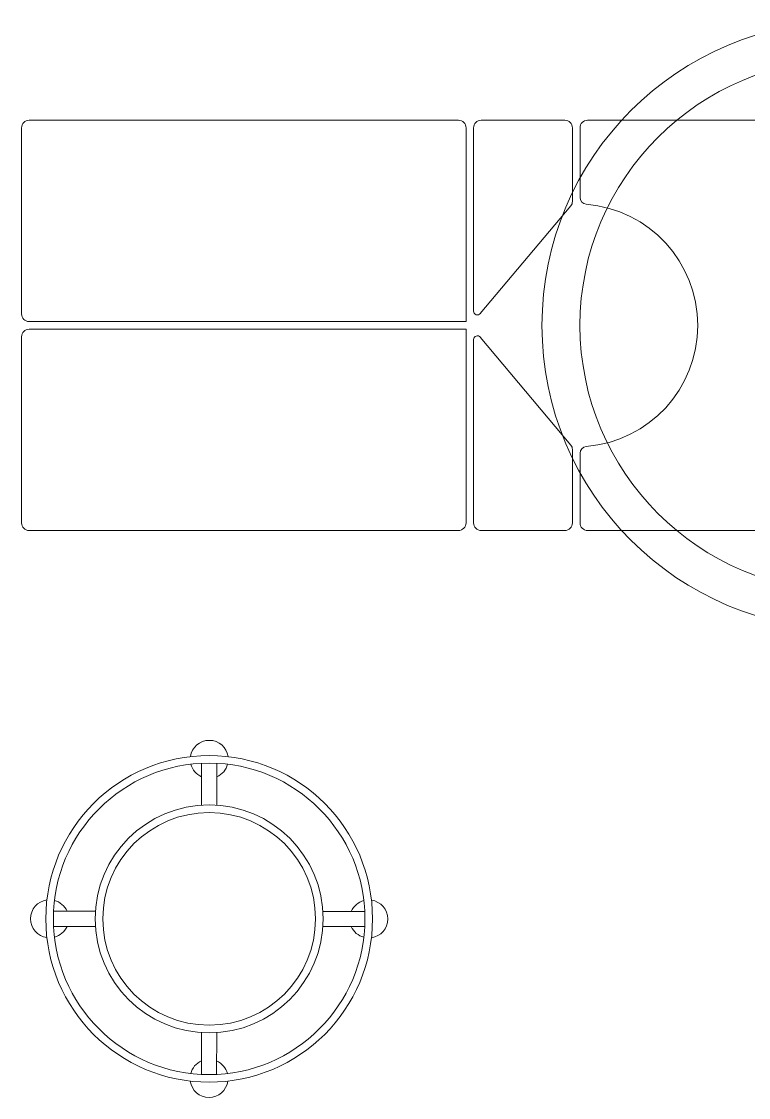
# Model space of a CAD drawing. Header units: millimetres. Extents: x 26027 to 581921, y 7230 to 233891.
# Drawn here: x 511924 to 512881, y 194952 to 196369 of the extents above; entities that cross this region are included whole.
import ezdxf

# ---------------------------------------------------------------- set-up
doc = ezdxf.new("R2010")
doc.units = ezdxf.units.MM
doc.header["$LTSCALE"] = 5
doc.layers.get('0').update_dxf_attribs({"color": 252})
doc.layers.add('Medical Equipment and Furniture', color=252, linetype='Continuous', lineweight=0)

# ---------------------------------------------------------------- blocks, each defined once
blk = doc.blocks.new('OR Table')
at = {"layer": 'Medical Equipment and Furniture'}
for p, q in [((-782143.7, -309922.5), (-782388.7, -309922.5)), ((-781868.7, -309922.5), (-782113.7, -309922.5)), ((-782398.7, -309932.5), (-782398.7, -310497.5)), ((-782133.7, -309932.5), (-782133.7, -310507.5)), ((-782123.7, -309932.5), (-782123.7, -310507.5)), ((-781858.7, -310497.5), (-781858.7, -309932.5)), ((-782388.7, -310507.5), (-782133.7, -310507.5)), ((-782388.7, -310517.5), (-782147.5, -310517.5)), ((-782123.7, -310507.5), (-781868.7, -310507.5)), ((-782110, -310517.5), (-781868.7, -310517.5)), ((-782398.7, -310527.5), (-782398.7, -310637.5)), ((-782286.2, -310645.4), (-782144.2, -310526.3)), ((-782113.2, -310526.3), (-781971.2, -310645.4)), ((-781858.7, -310637.5), (-781858.7, -310527.5)), ((-782388.7, -310647.5), (-782292, -310647.5)), ((-782388.7, -310657.5), (-782297.1, -310657.5)), ((-781965.4, -310647.5), (-781868.7, -310647.5)), ((-781960.3, -310657.5), (-781868.7, -310657.5)), ((-782398.7, -310667.5), (-782398.7, -310987.5)), ((-781858.7, -310987.5), (-781858.7, -310667.5)), ((-782388.7, -310997.5), (-781868.7, -310997.5)), ((-782388.7, -311007.5), (-781868.7, -311007.5)), ((-782398.7, -311017.5), (-782398.7, -311247.5)), ((-781858.7, -311247.5), (-781858.7, -311017.5)), ((-782388.7, -311257.5), (-781868.7, -311257.5)), ((-782388.7, -311267.5), (-781868.7, -311267.5)), ((-782398.7, -311277.5), (-782398.7, -311647.5)), ((-781858.7, -311647.5), (-781858.7, -311277.5)), ((-782388.7, -311657.5), (-781868.7, -311657.5)), ((-782398.7, -311677.5), (-782398.7, -311912.5)), ((-782388.7, -311667.5), (-781868.7, -311667.5)), ((-781858.7, -311912.5), (-781858.7, -311677.5)), ((-782388.7, -311922.5), (-781868.7, -311922.5))]:
    blk.add_line(p, q, dxfattribs=at)
for centre, radius, start, end in [((-782388.7, -309932.5), 10, 90.001, 180.001), ((-782143.7, -309932.5), 10, 0.001, 90.001), ((-782113.7, -309932.5), 10, 90.001, 180.001), ((-781868.7, -309932.5), 10, 0.001, 90.001), ((-782388.7, -310497.5), 10, 180.001, 270.001), ((-781868.7, -310497.5), 10, 270.001, 0.001), ((-782388.7, -310527.5), 10, 90.001, 180.001), ((-782147.5, -310522.5), 5, 309.9879, 90.001), ((-782110, -310522.5), 5, 90.001, 230.0141), ((-781868.7, -310527.5), 10, 0.001, 90.001), ((-782388.7, -310637.5), 10, 180.001, 270.001), ((-782292, -310638.5), 9, 270.001, 309.9879), ((-781965.4, -310638.5), 9, 230.0141, 270.001), ((-781868.7, -310637.5), 10, 270.001, 0.001), ((-782388.7, -310667.5), 10, 90.001, 180.001), ((-782297.1, -310666.5), 9, 4.7528, 90.001), ((-781960.3, -310666.5), 9, 90.001, 175.2492), ((-781868.7, -310667.5), 10, 0.001, 90.001), ((-782128.7, -310652.5), 160, 184.7528, 355.2492), ((-782388.7, -310987.5), 10, 180.001, 270.001), ((-781868.7, -310987.5), 10, 270.001, 0.001), ((-782388.7, -311017.5), 10, 90.001, 180.001), ((-781868.7, -311017.5), 10, 0.001, 90.001), ((-782388.7, -311247.5), 10, 180.001, 270.001), ((-781868.7, -311247.5), 10, 270.001, 0.001), ((-782388.7, -311277.5), 10, 90.001, 180.001), ((-781868.7, -311277.5), 10, 0.001, 90.001), ((-782388.7, -311647.5), 10, 180.001, 270.001), ((-781868.7, -311647.5), 10, 270.001, 0.001), ((-782388.7, -311677.5), 10, 90.001, 180.001), ((-781868.7, -311677.5), 10, 0.001, 90.001), ((-782388.7, -311912.5), 10, 180.001, 270.001), ((-781868.7, -311912.5), 10, 270.001, 0.001)]:
    blk.add_arc(centre, radius, start, end, dxfattribs=at)
blk = doc.blocks.new('HF14427-P')
at = {"color": 0}
for p, q in [((-0.01, 0.4148), (-0.01, 0.3597)), ((0.01, 0.4148), (0.01, 0.3597)), ((-0.2048, 0.22), (-0.1497, 0.22)), ((0.1497, 0.22), (0.2048, 0.22)), ((-0.2048, 0.2), (-0.1497, 0.2)), ((0.1497, 0.2), (0.2048, 0.2)), ((-0.01, 0.0603), (-0.01, 0.0052)), ((0.01, 0.0603), (0.01, 0.0052))]:
    blk.add_line(p, q, dxfattribs=at)
at = {"color": 0, "linetype": 'Continuous'}
for points in [[(-0.1497, 0.2), (-0.1497, 0.2), (-0.1497, 0.2), (-0.1497, 0.2), (-0.1497, 0.2), (-0.1497, 0.2), (-0.1497, 0.2), (-0.1497, 0.2), (-0.1497, 0.2), (-0.1497, 0.2), (-0.1497, 0.2), (-0.1497, 0.2), (-0.1497, 0.2), (-0.1497, 0.2), (-0.1497, 0.2), (-0.1497, 0.2), (-0.1497, 0.2), (-0.1497, 0.2), (-0.1497, 0.2), (-0.1497, 0.2), (-0.1497, 0.2), (-0.1497, 0.2), (-0.1497, 0.2), (-0.1497, 0.2), (-0.1497, 0.2), (-0.1497, 0.2), (-0.1497, 0.2), (-0.1497, 0.2), (-0.1497, 0.2), (-0.1497, 0.2), (-0.1497, 0.2), (-0.1497, 0.2), (-0.1497, 0.2), (-0.1497, 0.2), (-0.1497, 0.2), (-0.1497, 0.2), (-0.1497, 0.2), (-0.1497, 0.2), (-0.1497, 0.2), (-0.1497, 0.2), (-0.1497, 0.2), (-0.1497, 0.2), (-0.1497, 0.2), (-0.1497, 0.2), (-0.1497, 0.2), (-0.1497, 0.2), (-0.1497, 0.2), (-0.1497, 0.2), (-0.1497, 0.2), (-0.1497, 0.2), (-0.1497, 0.2), (-0.1497, 0.2), (-0.1497, 0.2), (-0.1497, 0.2), (-0.1497, 0.2), (-0.1497, 0.2), (-0.1497, 0.2), (-0.1497, 0.2), (-0.1497, 0.2), (-0.1497, 0.2), (-0.1497, 0.2), (-0.1497, 0.2), (-0.1497, 0.2), (-0.1497, 0.2), (-0.1497, 0.2), (-0.1497, 0.2), (-0.1497, 0.2), (-0.1497, 0.2), (-0.1497, 0.2), (-0.1497, 0.2), (-0.1497, 0.2), (-0.1497, 0.2), (-0.1497, 0.2), (-0.1497, 0.2), (-0.1497, 0.2), (-0.1497, 0.2), (-0.1497, 0.2), (-0.1497, 0.2), (-0.1497, 0.2), (-0.1497, 0.2), (-0.1497, 0.2), (-0.1497, 0.2), (-0.1497, 0.2), (-0.1497, 0.2), (-0.1497, 0.2), (-0.1497, 0.2), (-0.1497, 0.2), (-0.1497, 0.2), (-0.1497, 0.2), (-0.1497, 0.2), (-0.1497, 0.2), (-0.1497, 0.2), (-0.1497, 0.2), (-0.1497, 0.2), (-0.1497, 0.2), (-0.1497, 0.2), (-0.1497, 0.2), (-0.1497, 0.2), (-0.1497, 0.2), (-0.1497, 0.2), (-0.1497, 0.2), (-0.1497, 0.2), (-0.1497, 0.2), (-0.1497, 0.2), (-0.1497, 0.2), (-0.1497, 0.2), (-0.1497, 0.2), (-0.1497, 0.2), (-0.1497, 0.2), (-0.1497, 0.2), (-0.1497, 0.2), (-0.1497, 0.2), (-0.1497, 0.2), (-0.1497, 0.2), (-0.1497, 0.2), (-0.1497, 0.2), (-0.1497, 0.2), (-0.1497, 0.2), (-0.1497, 0.2), (-0.1497, 0.2), (-0.1497, 0.2), (-0.1497, 0.2), (-0.1497, 0.2), (-0.1497, 0.2), (-0.1497, 0.2), (-0.1497, 0.2), (-0.1497, 0.2), (-0.1497, 0.2), (-0.1497, 0.2), (-0.1497, 0.2), (-0.1497, 0.2), (-0.1497, 0.2), (-0.1497, 0.2), (-0.1497, 0.2), (-0.1497, 0.2), (-0.1497, 0.2), (-0.1497, 0.2), (-0.1497, 0.2), (-0.1497, 0.2), (-0.1497, 0.2), (-0.1497, 0.2), (-0.1497, 0.2), (-0.1497, 0.2), (-0.1497, 0.2), (-0.1497, 0.2), (-0.1497, 0.2), (-0.1497, 0.2), (-0.1497, 0.2), (-0.1497, 0.2), (-0.1497, 0.2), (-0.1497, 0.2), (-0.1497, 0.2), (-0.1497, 0.2), (-0.1497, 0.2), (-0.1497, 0.2), (-0.1497, 0.2), (-0.1497, 0.2), (-0.1497, 0.2), (-0.1497, 0.2), (-0.1497, 0.2), (-0.1497, 0.2), (-0.1497, 0.2), (-0.1497, 0.2), (-0.1497, 0.2), (-0.1497, 0.2), (-0.1497, 0.2), (-0.1497, 0.2), (-0.1497, 0.2), (-0.1497, 0.2), (-0.1497, 0.2), (-0.1497, 0.2), (-0.1497, 0.2), (-0.1497, 0.2), (-0.1497, 0.2), (-0.1497, 0.2), (-0.1497, 0.2), (-0.1497, 0.2), (-0.1497, 0.2), (-0.1497, 0.2), (-0.1497, 0.2), (-0.1497, 0.2), (-0.1497, 0.2), (-0.1497, 0.2), (-0.1497, 0.2), (-0.1497, 0.2), (-0.1497, 0.2), (-0.1497, 0.2), (-0.1497, 0.2), (-0.1497, 0.2), (-0.1497, 0.2), (-0.1497, 0.2), (-0.1497, 0.2), (-0.1497, 0.2), (-0.1497, 0.2), (-0.1497, 0.2), (-0.1497, 0.2), (-0.1497, 0.2), (-0.1497, 0.2), (-0.1497, 0.2), (-0.1497, 0.2), (-0.1497, 0.2), (-0.1497, 0.2), (-0.1497, 0.2), (-0.1497, 0.2), (-0.1497, 0.2), (-0.1497, 0.2), (-0.1497, 0.2), (-0.1497, 0.2), (-0.1497, 0.2), (-0.1497, 0.2), (-0.1497, 0.2), (-0.1497, 0.2), (-0.1497, 0.2), (-0.1497, 0.2), (-0.1497, 0.2), (-0.1497, 0.2), (-0.1497, 0.2), (-0.1497, 0.2), (-0.1497, 0.2)], [(-0.1497, 0.2), (-0.1497, 0.2), (-0.1497, 0.2), (-0.1497, 0.2), (-0.1497, 0.2), (-0.1497, 0.2), (-0.1497, 0.2), (-0.1497, 0.2), (-0.1497, 0.2), (-0.1497, 0.2), (-0.1497, 0.2), (-0.1497, 0.2), (-0.1497, 0.2), (-0.1497, 0.2), (-0.1497, 0.2), (-0.1497, 0.2), (-0.1497, 0.2), (-0.1497, 0.2), (-0.1497, 0.2), (-0.1497, 0.2), (-0.1497, 0.2), (-0.1497, 0.2), (-0.1497, 0.2), (-0.1497, 0.2), (-0.1497, 0.2), (-0.1497, 0.2), (-0.1497, 0.2), (-0.1497, 0.2), (-0.1497, 0.2), (-0.1497, 0.2), (-0.1497, 0.2), (-0.1497, 0.2), (-0.1497, 0.2), (-0.1497, 0.2), (-0.1497, 0.2), (-0.1497, 0.2), (-0.1497, 0.2), (-0.1497, 0.2), (-0.1497, 0.2), (-0.1497, 0.2), (-0.1497, 0.2), (-0.1497, 0.2), (-0.1497, 0.2), (-0.1497, 0.2), (-0.1497, 0.2), (-0.1497, 0.2), (-0.1497, 0.2), (-0.1497, 0.2), (-0.1497, 0.2), (-0.1497, 0.2), (-0.1497, 0.2), (-0.1497, 0.2), (-0.1497, 0.2), (-0.1497, 0.2), (-0.1497, 0.2), (-0.1497, 0.2), (-0.1497, 0.2), (-0.1497, 0.2), (-0.1497, 0.2), (-0.1497, 0.2), (-0.1497, 0.2), (-0.1497, 0.2), (-0.1497, 0.2), (-0.1497, 0.2), (-0.1497, 0.2), (-0.1497, 0.2), (-0.1497, 0.2), (-0.1497, 0.2), (-0.1497, 0.2), (-0.1497, 0.2), (-0.1497, 0.2), (-0.1497, 0.2), (-0.1497, 0.2), (-0.1497, 0.2), (-0.1497, 0.2), (-0.1497, 0.2), (-0.1497, 0.2), (-0.1497, 0.2), (-0.1497, 0.2), (-0.1497, 0.2), (-0.1497, 0.2), (-0.1497, 0.2), (-0.1497, 0.2), (-0.1497, 0.2), (-0.1497, 0.2), (-0.1497, 0.2), (-0.1497, 0.2), (-0.1497, 0.2), (-0.1497, 0.2), (-0.1497, 0.2), (-0.1497, 0.2), (-0.1497, 0.2), (-0.1497, 0.2), (-0.1497, 0.2), (-0.1497, 0.2), (-0.1497, 0.2), (-0.1497, 0.2), (-0.1497, 0.2), (-0.1497, 0.2), (-0.1497, 0.2), (-0.1497, 0.2), (-0.1497, 0.2), (-0.1497, 0.2), (-0.1497, 0.2), (-0.1497, 0.2), (-0.1497, 0.2), (-0.1497, 0.2), (-0.1497, 0.2), (-0.1497, 0.2), (-0.1497, 0.2), (-0.1497, 0.2), (-0.1497, 0.2), (-0.1497, 0.2), (-0.1497, 0.2), (-0.1497, 0.2), (-0.1497, 0.2), (-0.1497, 0.2), (-0.1497, 0.2), (-0.1497, 0.2), (-0.1497, 0.2), (-0.1497, 0.2), (-0.1497, 0.2), (-0.1497, 0.2), (-0.1497, 0.2), (-0.1497, 0.2), (-0.1497, 0.2), (-0.1497, 0.2), (-0.1497, 0.2), (-0.1497, 0.2), (-0.1497, 0.2), (-0.1497, 0.2), (-0.1497, 0.2), (-0.1497, 0.2), (-0.1497, 0.2), (-0.1497, 0.2), (-0.1497, 0.2), (-0.1497, 0.2), (-0.1497, 0.2), (-0.1497, 0.2), (-0.1497, 0.2), (-0.1497, 0.2), (-0.1497, 0.2), (-0.1497, 0.2), (-0.1497, 0.2), (-0.1497, 0.2), (-0.1497, 0.2), (-0.1497, 0.2), (-0.1497, 0.2), (-0.1497, 0.2), (-0.1497, 0.2), (-0.1497, 0.2), (-0.1497, 0.2), (-0.1497, 0.2), (-0.1497, 0.2), (-0.1497, 0.2), (-0.1497, 0.2), (-0.1497, 0.2), (-0.1497, 0.2), (-0.1497, 0.2), (-0.1497, 0.2), (-0.1497, 0.2), (-0.1497, 0.2), (-0.1497, 0.2), (-0.1497, 0.2), (-0.1497, 0.2), (-0.1497, 0.2), (-0.1497, 0.2), (-0.1497, 0.2), (-0.1497, 0.2), (-0.1497, 0.2), (-0.1497, 0.2), (-0.1497, 0.2), (-0.1497, 0.2), (-0.1497, 0.2), (-0.1497, 0.2), (-0.1497, 0.2), (-0.1497, 0.2), (-0.1497, 0.2), (-0.1497, 0.2), (-0.1497, 0.2), (-0.1497, 0.2), (-0.1497, 0.2), (-0.1497, 0.2), (-0.1497, 0.2), (-0.1497, 0.2), (-0.1497, 0.2), (-0.1497, 0.2), (-0.1497, 0.2), (-0.1497, 0.2), (-0.1497, 0.2), (-0.1497, 0.2), (-0.1497, 0.2), (-0.1497, 0.2), (-0.1497, 0.2), (-0.1497, 0.2), (-0.1497, 0.2), (-0.1497, 0.2), (-0.1497, 0.2), (-0.1497, 0.2), (-0.1497, 0.2), (-0.1497, 0.2), (-0.1497, 0.2), (-0.1497, 0.2), (-0.1497, 0.2), (-0.1497, 0.2), (-0.1497, 0.2), (-0.1497, 0.2), (-0.1497, 0.2), (-0.1497, 0.2), (-0.1497, 0.2), (-0.1497, 0.2), (-0.1497, 0.2), (-0.1497, 0.2), (-0.1497, 0.2)], [(-0.1497, 0.2), (-0.1497, 0.2), (-0.1497, 0.2), (-0.1497, 0.2), (-0.1497, 0.2), (-0.1497, 0.2), (-0.1497, 0.2), (-0.1497, 0.2), (-0.1497, 0.2), (-0.1497, 0.2), (-0.1497, 0.2), (-0.1497, 0.2), (-0.1497, 0.2), (-0.1497, 0.2), (-0.1497, 0.2), (-0.1497, 0.2), (-0.1497, 0.2), (-0.1497, 0.2), (-0.1497, 0.2), (-0.1497, 0.2), (-0.1497, 0.2), (-0.1497, 0.2), (-0.1497, 0.2), (-0.1497, 0.2), (-0.1497, 0.2), (-0.1497, 0.2), (-0.1497, 0.2), (-0.1497, 0.2), (-0.1497, 0.2), (-0.1497, 0.2), (-0.1497, 0.2), (-0.1497, 0.2), (-0.1497, 0.2), (-0.1497, 0.2), (-0.1497, 0.2), (-0.1497, 0.2), (-0.1497, 0.2), (-0.1497, 0.2), (-0.1497, 0.2), (-0.1497, 0.2), (-0.1497, 0.2), (-0.1497, 0.2), (-0.1497, 0.2), (-0.1497, 0.2), (-0.1497, 0.2), (-0.1497, 0.2), (-0.1497, 0.2), (-0.1497, 0.2), (-0.1497, 0.2), (-0.1497, 0.2), (-0.1497, 0.2), (-0.1497, 0.2), (-0.1497, 0.2), (-0.1497, 0.2), (-0.1497, 0.2), (-0.1497, 0.2), (-0.1497, 0.2), (-0.1497, 0.2), (-0.1497, 0.2), (-0.1497, 0.2), (-0.1497, 0.2), (-0.1497, 0.2), (-0.1497, 0.2), (-0.1497, 0.2), (-0.1497, 0.2), (-0.1497, 0.2), (-0.1497, 0.2), (-0.1497, 0.2), (-0.1497, 0.2), (-0.1497, 0.2), (-0.1497, 0.2), (-0.1497, 0.2), (-0.1497, 0.2), (-0.1497, 0.2), (-0.1497, 0.2), (-0.1497, 0.2), (-0.1497, 0.2), (-0.1497, 0.2), (-0.1497, 0.2), (-0.1497, 0.2), (-0.1497, 0.2), (-0.1497, 0.2), (-0.1497, 0.2), (-0.1497, 0.2), (-0.1497, 0.2), (-0.1497, 0.2), (-0.1497, 0.2), (-0.1497, 0.2), (-0.1497, 0.2), (-0.1497, 0.2), (-0.1497, 0.2), (-0.1497, 0.2), (-0.1497, 0.2), (-0.1497, 0.2), (-0.1497, 0.2), (-0.1497, 0.2), (-0.1497, 0.2), (-0.1497, 0.2), (-0.1497, 0.2), (-0.1497, 0.2), (-0.1497, 0.2), (-0.1497, 0.2), (-0.1497, 0.2), (-0.1497, 0.2), (-0.1497, 0.2), (-0.1497, 0.2), (-0.1497, 0.2), (-0.1497, 0.2), (-0.1497, 0.2), (-0.1497, 0.2), (-0.1497, 0.2), (-0.1497, 0.2), (-0.1497, 0.2), (-0.1497, 0.2), (-0.1497, 0.2), (-0.1497, 0.2), (-0.1497, 0.2), (-0.1497, 0.2), (-0.1497, 0.2), (-0.1497, 0.2), (-0.1497, 0.2), (-0.1497, 0.2), (-0.1497, 0.2), (-0.1497, 0.2), (-0.1497, 0.2), (-0.1497, 0.2), (-0.1497, 0.2), (-0.1497, 0.2), (-0.1497, 0.2), (-0.1497, 0.2), (-0.1497, 0.2), (-0.1497, 0.2), (-0.1497, 0.2), (-0.1497, 0.2), (-0.1497, 0.2), (-0.1497, 0.2), (-0.1497, 0.2), (-0.1497, 0.2), (-0.1497, 0.2), (-0.1497, 0.2), (-0.1497, 0.2), (-0.1497, 0.2), (-0.1497, 0.2), (-0.1497, 0.2), (-0.1497, 0.2), (-0.1497, 0.2), (-0.1497, 0.2), (-0.1497, 0.2), (-0.1497, 0.2), (-0.1497, 0.2), (-0.1497, 0.2), (-0.1497, 0.2), (-0.1497, 0.2), (-0.1497, 0.2), (-0.1497, 0.2), (-0.1497, 0.2), (-0.1497, 0.2), (-0.1497, 0.2), (-0.1497, 0.2), (-0.1497, 0.2), (-0.1497, 0.2), (-0.1497, 0.2), (-0.1497, 0.2), (-0.1497, 0.2), (-0.1497, 0.2), (-0.1497, 0.2), (-0.1497, 0.2), (-0.1497, 0.2), (-0.1497, 0.2), (-0.1497, 0.2), (-0.1497, 0.2), (-0.1497, 0.2), (-0.1497, 0.2), (-0.1497, 0.2), (-0.1497, 0.2), (-0.1497, 0.2), (-0.1497, 0.2), (-0.1497, 0.2), (-0.1497, 0.2), (-0.1497, 0.2), (-0.1497, 0.2), (-0.1497, 0.2), (-0.1497, 0.2), (-0.1497, 0.2), (-0.1497, 0.2), (-0.1497, 0.2), (-0.1497, 0.2), (-0.1497, 0.2), (-0.1497, 0.2), (-0.1497, 0.2), (-0.1497, 0.2), (-0.1497, 0.2), (-0.1497, 0.2), (-0.1497, 0.2), (-0.1497, 0.2), (-0.1497, 0.2), (-0.1497, 0.2), (-0.1497, 0.2), (-0.1497, 0.2), (-0.1497, 0.2), (-0.1497, 0.2), (-0.1497, 0.2), (-0.1497, 0.2), (-0.1497, 0.2), (-0.1497, 0.2), (-0.1497, 0.2), (-0.1497, 0.2), (-0.1497, 0.2), (-0.1497, 0.2), (-0.1497, 0.2), (-0.1497, 0.2), (-0.1497, 0.2), (-0.1497, 0.2), (-0.1497, 0.2), (-0.1497, 0.2), (-0.1497, 0.2), (-0.1497, 0.2), (-0.1497, 0.2), (-0.1497, 0.2), (-0.1497, 0.2), (-0.1497, 0.2), (-0.1497, 0.2), (-0.1497, 0.2), (-0.1497, 0.2), (-0.1497, 0.2), (-0.1497, 0.2), (-0.1497, 0.2), (-0.1497, 0.2), (-0.1497, 0.2), (-0.1497, 0.2), (-0.1497, 0.2), (-0.1497, 0.2), (-0.1497, 0.2), (-0.1497, 0.2), (-0.1497, 0.2), (-0.1497, 0.2), (-0.1497, 0.2), (-0.1497, 0.2), (-0.1497, 0.2), (-0.1497, 0.2), (-0.1497, 0.2), (-0.1497, 0.2), (-0.1497, 0.2), (-0.1497, 0.2), (-0.1497, 0.2), (-0.1497, 0.2), (-0.1497, 0.2), (-0.1497, 0.2), (-0.1497, 0.2), (-0.1497, 0.2), (-0.1497, 0.2), (-0.1497, 0.2), (-0.1497, 0.2), (-0.1497, 0.2), (-0.1497, 0.2), (-0.1497, 0.2), (-0.1497, 0.2), (-0.1497, 0.2), (-0.1497, 0.2), (-0.1497, 0.2), (-0.1497, 0.2), (-0.1497, 0.2), (-0.1497, 0.2), (-0.1497, 0.2), (-0.1497, 0.2), (-0.1497, 0.2), (-0.1497, 0.2), (-0.1497, 0.2), (-0.1497, 0.2), (-0.1497, 0.2), (-0.1497, 0.2), (-0.1497, 0.2), (-0.1497, 0.2), (-0.1497, 0.2), (-0.1497, 0.2), (-0.1497, 0.2), (-0.1497, 0.2)]]:
    blk.add_lwpolyline(points, close=True, dxfattribs=at)
for points in [[(-0.1497, 0.2), (-0.1497, 0.2), (-0.1497, 0.2), (-0.1497, 0.2), (-0.1497, 0.2), (-0.1497, 0.2), (-0.1497, 0.2), (-0.1497, 0.2)], [(-0.1497, 0.2), (-0.1497, 0.2), (-0.1497, 0.2), (-0.1497, 0.2), (-0.1497, 0.2), (-0.1497, 0.2), (-0.1497, 0.2), (-0.1497, 0.2), (-0.1497, 0.2), (-0.1497, 0.2), (-0.1497, 0.2), (-0.1497, 0.2), (-0.1497, 0.2), (-0.1497, 0.2), (-0.1497, 0.2), (-0.1497, 0.2), (-0.1497, 0.2), (-0.1497, 0.2), (-0.1497, 0.2), (-0.1497, 0.2), (-0.1497, 0.2), (-0.1497, 0.2), (-0.1497, 0.2), (-0.1497, 0.2), (-0.1497, 0.2), (-0.1497, 0.2), (-0.1497, 0.2), (-0.1497, 0.2), (-0.1497, 0.2), (-0.1497, 0.2), (-0.1497, 0.2), (-0.1497, 0.2), (-0.1497, 0.2), (-0.1497, 0.2), (-0.1497, 0.2), (-0.1497, 0.2), (-0.1497, 0.2), (-0.1497, 0.2), (-0.1497, 0.2), (-0.1497, 0.2), (-0.1497, 0.2), (-0.1497, 0.2), (-0.1497, 0.2), (-0.1497, 0.2), (-0.1497, 0.2), (-0.1497, 0.2), (-0.1497, 0.2), (-0.1497, 0.2), (-0.1497, 0.2), (-0.1497, 0.2), (-0.1497, 0.2), (-0.1497, 0.2), (-0.1497, 0.2), (-0.1497, 0.2), (-0.1497, 0.2), (-0.1497, 0.2), (-0.1497, 0.2), (-0.1497, 0.2), (-0.1497, 0.2), (-0.1497, 0.2), (-0.1497, 0.2), (-0.1497, 0.2), (-0.1497, 0.2), (-0.1497, 0.2), (-0.1497, 0.2), (-0.1497, 0.2), (-0.1497, 0.2), (-0.1497, 0.2), (-0.1497, 0.2), (-0.1497, 0.2), (-0.1497, 0.2), (-0.1497, 0.2), (-0.1497, 0.2), (-0.1497, 0.2), (-0.1497, 0.2), (-0.1497, 0.2), (-0.1497, 0.2), (-0.1497, 0.2), (-0.1497, 0.2), (-0.1497, 0.2), (-0.1497, 0.2), (-0.1497, 0.2), (-0.1497, 0.2), (-0.1497, 0.2), (-0.1497, 0.2), (-0.1497, 0.2), (-0.1497, 0.2), (-0.1497, 0.2), (-0.1497, 0.2), (-0.1497, 0.2), (-0.1497, 0.2), (-0.1497, 0.2), (-0.1497, 0.2), (-0.1497, 0.2), (-0.1497, 0.2), (-0.1497, 0.2), (-0.1497, 0.2), (-0.1497, 0.2), (-0.1497, 0.2), (-0.1497, 0.2), (-0.1497, 0.2), (-0.1497, 0.2), (-0.1497, 0.2), (-0.1497, 0.2), (-0.1497, 0.2), (-0.1497, 0.2), (-0.1497, 0.2), (-0.1497, 0.2), (-0.1497, 0.2), (-0.1497, 0.2), (-0.1497, 0.2)], [(-0.1497, 0.2), (-0.1497, 0.2), (-0.1497, 0.2), (-0.1497, 0.2), (-0.1497, 0.2), (-0.1497, 0.2), (-0.1497, 0.2), (-0.1497, 0.2), (-0.1497, 0.2), (-0.1497, 0.2), (-0.1497, 0.2), (-0.1497, 0.2), (-0.1497, 0.2), (-0.1497, 0.2), (-0.1497, 0.2), (-0.1497, 0.2), (-0.1497, 0.2)], [(-0.1497, 0.2), (-0.1497, 0.2), (-0.1497, 0.2), (-0.1497, 0.2), (-0.1497, 0.2), (-0.1497, 0.2), (-0.1497, 0.2)], [(-0.1497, 0.2), (-0.1497, 0.2), (-0.1497, 0.2), (-0.1497, 0.2), (-0.1497, 0.2), (-0.1497, 0.2), (-0.1497, 0.2), (-0.1497, 0.2), (-0.1497, 0.2), (-0.1497, 0.2), (-0.1497, 0.2), (-0.1497, 0.2)], [(-0.1497, 0.2), (-0.1497, 0.2), (-0.1497, 0.2), (-0.1497, 0.2), (-0.1497, 0.2), (-0.1497, 0.2), (-0.1497, 0.2), (-0.1497, 0.2), (-0.1497, 0.2), (-0.1497, 0.2), (-0.1497, 0.2), (-0.1497, 0.2), (-0.1497, 0.2), (-0.1497, 0.2), (-0.1497, 0.2), (-0.1497, 0.2), (-0.1497, 0.2), (-0.1497, 0.2), (-0.1497, 0.2), (-0.1497, 0.2), (-0.1497, 0.2), (-0.1497, 0.2), (-0.1497, 0.2), (-0.1497, 0.2), (-0.1497, 0.2), (-0.1497, 0.2), (-0.1497, 0.2), (-0.1497, 0.2), (-0.1497, 0.2), (-0.1497, 0.2), (-0.1497, 0.2), (-0.1497, 0.2), (-0.1497, 0.2), (-0.1497, 0.2), (-0.1497, 0.2), (-0.1497, 0.2), (-0.1497, 0.2), (-0.1497, 0.2), (-0.1497, 0.2), (-0.1497, 0.2), (-0.1497, 0.2), (-0.1497, 0.2), (-0.1497, 0.2), (-0.1497, 0.2), (-0.1497, 0.2), (-0.1497, 0.2), (-0.1497, 0.2), (-0.1497, 0.2), (-0.1497, 0.2), (-0.1497, 0.2), (-0.1497, 0.2), (-0.1497, 0.2), (-0.1497, 0.2), (-0.1497, 0.2), (-0.1497, 0.2), (-0.1497, 0.2), (-0.1497, 0.2), (-0.1497, 0.2), (-0.1497, 0.2), (-0.1497, 0.2), (-0.1497, 0.2), (-0.1497, 0.2), (-0.1497, 0.2), (-0.1497, 0.2), (-0.1497, 0.2), (-0.1497, 0.2), (-0.1497, 0.2), (-0.1497, 0.2), (-0.1497, 0.2), (-0.1497, 0.2), (-0.1497, 0.2), (-0.1497, 0.2), (-0.1497, 0.2), (-0.1497, 0.2), (-0.1497, 0.2), (-0.1497, 0.2), (-0.1497, 0.2), (-0.1497, 0.2), (-0.1497, 0.2), (-0.1497, 0.2), (-0.1497, 0.2), (-0.1497, 0.2), (-0.1497, 0.2), (-0.1497, 0.2), (-0.1497, 0.2), (-0.1497, 0.2), (-0.1497, 0.2), (-0.1497, 0.2), (-0.1497, 0.2)], [(-0.1497, 0.2), (-0.1497, 0.2), (-0.1497, 0.2), (-0.1497, 0.2), (-0.1497, 0.2), (-0.1497, 0.2), (-0.1497, 0.2), (-0.1497, 0.2), (-0.1497, 0.2), (-0.1497, 0.2), (-0.1497, 0.2), (-0.1497, 0.2), (-0.1497, 0.2), (-0.1497, 0.2), (-0.1497, 0.2), (-0.1497, 0.2), (-0.1497, 0.2), (-0.1497, 0.2), (-0.1497, 0.2), (-0.1497, 0.2), (-0.1497, 0.2), (-0.1497, 0.2), (-0.1497, 0.2), (-0.1497, 0.2), (-0.1497, 0.2), (-0.1497, 0.2), (-0.1497, 0.2), (-0.1497, 0.2), (-0.1497, 0.2), (-0.1497, 0.2), (-0.1497, 0.2), (-0.1497, 0.2), (-0.1497, 0.2), (-0.1497, 0.2), (-0.1497, 0.2), (-0.1497, 0.2), (-0.1497, 0.2), (-0.1497, 0.2), (-0.1497, 0.2), (-0.1497, 0.2), (-0.1497, 0.2), (-0.1497, 0.2), (-0.1497, 0.2), (-0.1497, 0.2), (-0.1497, 0.2), (-0.1497, 0.2), (-0.1497, 0.2), (-0.1497, 0.2), (-0.1497, 0.2), (-0.1497, 0.2), (-0.1497, 0.2), (-0.1497, 0.2), (-0.1497, 0.2), (-0.1497, 0.2)], [(-0.1497, 0.2), (-0.1497, 0.2), (-0.1497, 0.2), (-0.1497, 0.2), (-0.1497, 0.2), (-0.1497, 0.2), (-0.1497, 0.2), (-0.1497, 0.2), (-0.1497, 0.2), (-0.1497, 0.2)], [(-0.1497, 0.2), (-0.1497, 0.2), (-0.1497, 0.2), (-0.1497, 0.2), (-0.1497, 0.2), (-0.1497, 0.2), (-0.1497, 0.2), (-0.1497, 0.2), (-0.1497, 0.2), (-0.1497, 0.2)], [(-0.1497, 0.2), (-0.1497, 0.2), (-0.1497, 0.2), (-0.1497, 0.2), (-0.1497, 0.2), (-0.1497, 0.2), (-0.1497, 0.2), (-0.1497, 0.2), (-0.1497, 0.2), (-0.1497, 0.2), (-0.1497, 0.2), (-0.1497, 0.2), (-0.1497, 0.2), (-0.1497, 0.2), (-0.1497, 0.2)], [(-0.1497, 0.2), (-0.1497, 0.2), (-0.1497, 0.2), (-0.1497, 0.2), (-0.1497, 0.2), (-0.1497, 0.2), (-0.1497, 0.2), (-0.1497, 0.2), (-0.1497, 0.2), (-0.1497, 0.2)], [(-0.1497, 0.2), (-0.1497, 0.2), (-0.1497, 0.2), (-0.1497, 0.2), (-0.1497, 0.2), (-0.1497, 0.2), (-0.1497, 0.2)], [(-0.1497, 0.2), (-0.1497, 0.2), (-0.1497, 0.2), (-0.1497, 0.2), (-0.1497, 0.2), (-0.1497, 0.2), (-0.1497, 0.2), (-0.1497, 0.2), (-0.1497, 0.2), (-0.1497, 0.2)], [(-0.1497, 0.2), (-0.1497, 0.2), (-0.1497, 0.2), (-0.1497, 0.2), (-0.1497, 0.2), (-0.1497, 0.2), (-0.1497, 0.2), (-0.1497, 0.2), (-0.1497, 0.2), (-0.1497, 0.2), (-0.1497, 0.2), (-0.1497, 0.2), (-0.1497, 0.2), (-0.1497, 0.2), (-0.1497, 0.2), (-0.1497, 0.2), (-0.1497, 0.2), (-0.1497, 0.2)], [(-0.1497, 0.2), (-0.1497, 0.2), (-0.1497, 0.2), (-0.1497, 0.2), (-0.1497, 0.2), (-0.1497, 0.2), (-0.1497, 0.2), (-0.1497, 0.2), (-0.1497, 0.2)]]:
    blk.add_lwpolyline(points, dxfattribs=at)
at = {"color": 0}
for radius in [0.215, 0.205, 0.15, 0.14]:
    blk.add_circle((0, 0.21), radius, dxfattribs=at)
for centre, start, end in [((0, 0.42), 8.2132, 171.7868), ((0, 0.42), 194.9006, 246.4218), ((0, 0.42), 293.5782, 345.0994), ((-0.21, 0.21), 98.2132, 261.7868), ((-0.21, 0.21), 23.5782, 75.0994), ((0.21, 0.21), 104.9006, 156.4218), ((0.21, 0.21), 278.2132, 81.7868), ((-0.21, 0.21), 284.9006, 336.4218), ((0.21, 0.21), 203.5782, 255.0994), ((0, 0), 113.5782, 165.0994), ((0, 0), 14.9006, 66.4218), ((0, 0), 188.2132, 351.7868)]:
    blk.add_arc(centre, 0.025, start, end, dxfattribs=at)
blk = doc.blocks.new('OR Light')
at = {"layer": 'Medical Equipment and Furniture'}
for radius in [400, 350]:
    blk.add_circle((-783264.8, -318842.5, 0), radius, dxfattribs=at)

msp = doc.modelspace()

# ---------------------------------------------------------------- block references
at = {"layer": 'Medical Equipment and Furniture', "rotation": 270}
msp.add_blockref('OR Light', (831851.2, -587296.2, 0), dxfattribs=at)
at = {"layer": 'Medical Equipment and Furniture', "xscale": -1, "rotation": 90}
msp.add_blockref('OR Table', (202001.3, -586160.1, 0), dxfattribs=at)
at = {"layer": 'Medical Equipment and Furniture', "xscale": 1000, "yscale": 1000, "zscale": 1000, "rotation": 269.9607691998091}
msp.add_blockref('HF14427-P', (511960.7, 195187.5, 0), dxfattribs=at)

doc.saveas('drawing.dxf')
